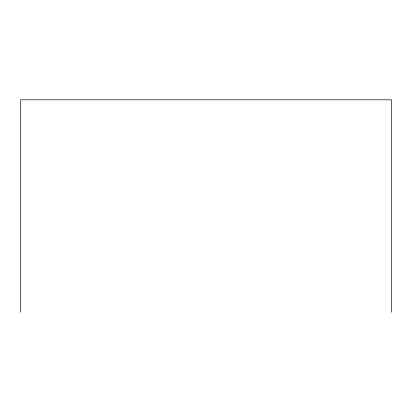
<?xml version="1.0" encoding="UTF-8"?>
<svg xmlns="http://www.w3.org/2000/svg" width="412" height="412" viewBox="0 0 412 412"><rect width="100%" height="100%" fill="white"/><g stroke="black" fill="none" stroke-linecap="round" stroke-linejoin="round"><path stroke-width="0.62" d="M391.4 312.193L391.4 99.807L20.6 99.807L20.6 312.193"/></g></svg>
